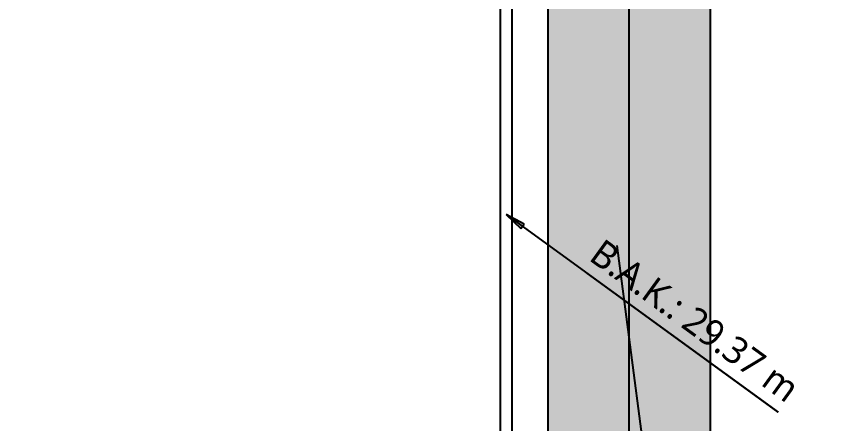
# Model space of a CAD drawing. Header units: millimetres. Extents: x 400392 to 401374, y 4543900 to 4544115.
# Drawn here: x 400811.93 to 400817.94, y 4544025.86 to 4544028.88 of the extents above; entities that cross this region are included whole.
import ezdxf

# ---------------------------------------------------------------- set-up
doc = ezdxf.new("R2010")
doc.units = ezdxf.units.MM
doc.linetypes.add('AKS', pattern=[3, 2.5, -0.25, 0, -0.25])
doc.layers.add('A-DETL-GENF', color=92, linetype='Continuous', lineweight=9)
for name, color, linetype in [('aks prota', 2, 'AKS'), ('kolon tarama prota', 252, 'Continuous'), ('not çizgisi prota', 4, 'Continuous'), ('perde prota', 1, 'Continuous'), ('st_s_ölçü', 4, 'Continuous')]:
    doc.layers.add(name, color=color, linetype=linetype)
doc.styles.add('OLCU', font='romanstw.shx')
doc.styles.add('Segoe UI Light_1', font='', dxfattribs={"height": 200})
doc.styles.get('Segoe UI Light_1').set_extended_font_data('Segoe UI Light')
doc.dimstyles.new('1-50', dxfattribs={"dimtxt": 10, "dimasz": 4, "dimexe": 4, "dimexo": 8, "dimgap": 4, "dimtad": 1, "dimdec": 1, "dimrnd": 0.05, "dimzin": 9, "dimdsep": 46, "dimtxsty": 'OLCU', "dimblk1": 'OBLIQUE', "dimblk2": 'OBLIQUE', "dimsah": 1, "dimcen": 2, "dimdle": 4, "dimclrd": 4, "dimclre": 4, "dimclrt": 3, "dimadec": 1, "dimazin": 0, "dimtfac": 1, "dimtdec": 1, "dimtix": 1, "dimtmove": 2, "dimatfit": 3, "dimldrblk": 'OBLIQUE', "dimfxl": 1, "dimtvp": 1, "dimtolj": 1, "dimtzin": 1, "dimarcsym": 0})

# ---------------------------------------------------------------- blocks, each defined once
blk = doc.blocks.new('+24.06 mekanik')
at = {"layer": 'kolon tarama prota'}
blk.add_hatch(color=253, dxfattribs=at).paths.add_polyline_path([(109025.5, 201200.4), (109175.5, 201180.6), (109175.5, 201220.1)], flags=0)
at = {"layer": 'kolon tarama prota', "color": 253}
for p, q in [((114612, 193586.7), (105111.7, 206662.9)), ((105039.7, 206610.6), (114540.1, 193534.5)), ((109175.5, 201220.1), (109025.5, 201200.4)), ((109175.5, 201180.6), (109175.5, 201220.1)), ((109025.5, 201200.4), (109175.5, 201180.6)), ((109025.5, 201200.4), (111518.5, 201200.4)), ((111518.5, 201200.4), (109771.3, 201200.4))]:
    blk.add_line(p, q, dxfattribs=at)
at = {"layer": 'kolon tarama prota', "color": 253, "style": 'Segoe UI Light_1'}
blk.add_text('B.A.K.: 29.37 m', height=200, dxfattribs=at).set_placement((109709.6, 201286.3))
blk = doc.blocks.new('_Oblique')
at = {"layer": 'st_s_ölçü', "lineweight": -2}
blk.add_line((-0.5, -0.5), (0.5, 0.5), dxfattribs=at)

msp = doc.modelspace()

# ---------------------------------------------------------------- hatches: boundary and pattern name
at = {"layer": 'kolon tarama prota'}
h = msp.add_hatch(color=256, dxfattribs=at)
h.dxf.hatch_style = 1
h.paths.add_polyline_path([(400817.0787, 4544036.02), (400789.9937, 4544036.02), (400789.9937, 4544036.42), (400788.9937, 4544036.42), (400788.9937, 4544036.02), (400781.7937, 4544036.02), (400781.7937, 4544036.42), (400780.7937, 4544036.42), (400780.7937, 4544036.02), (400767.3823, 4544036.02), (400769.4469, 4544034.52), (400815.8787, 4544034.52), (400815.8787, 4544009.62), (400804.0302, 4544009.62), (400804.0302, 4544007.82), (400805.0302, 4544007.82), (400805.0302, 4544008.12), (400817.0787, 4544008.12), (400817.0787, 4544011.1641), (400817.4787, 4544011.1641), (400817.4787, 4544012.1641), (400817.0807, 4544012.1641), (400817.0807, 4544018.0141), (400817.4787, 4544018.0141), (400817.4787, 4544019.0141), (400817.0787, 4544019.0141)])

# ---------------------------------------------------------------- linework, layer by layer
at = {"layer": 'aks prota', "ltscale": 10}
msp.add_line((400816.4787, 4544004.2231), (400816.4787, 4544039.0963), dxfattribs=at)
at = {"layer": 'perde prota'}
msp.add_lwpolyline([(400817.0787, 4544036.02), (400817.0787, 4544019.0141), (400817.4787, 4544019.0141), (400817.4787, 4544018.0141), (400817.0807, 4544018.0141), (400817.0807, 4544012.1641), (400817.4787, 4544012.1641), (400817.4787, 4544011.1641), (400817.0787, 4544011.1641), (400817.0787, 4544008.12), (400805.0302, 4544008.12), (400805.0302, 4544007.82), (400804.0302, 4544007.82), (400804.0302, 4544009.62), (400815.8787, 4544009.62), (400815.8787, 4544034.52), (400769.4469, 4544034.52), (400767.3823, 4544036.02), (400780.7937, 4544036.02)], dxfattribs=at)

# ---------------------------------------------------------------- block references
at = {"layer": 'A-DETL-GENF', "xscale": 0.001, "yscale": 0.001, "zscale": 0.001, "rotation": 323.9999999999982}
msp.add_blockref('+24.06 mekanik', (400609.1002, 4543928.7183), dxfattribs=at)

# ---------------------------------------------------------------- leaders
at = {"layer": 'not çizgisi prota'}
msp.add_leader([(400817.4953, 4544018.7665), (400818.2597, 4544019.7632), (400819.6981, 4544019.7632)], dimstyle='1-50', override={"dimasz": 12, "dimgap": 4, "dimtad": 0}, dxfattribs=at)

doc.saveas('drawing.dxf')
